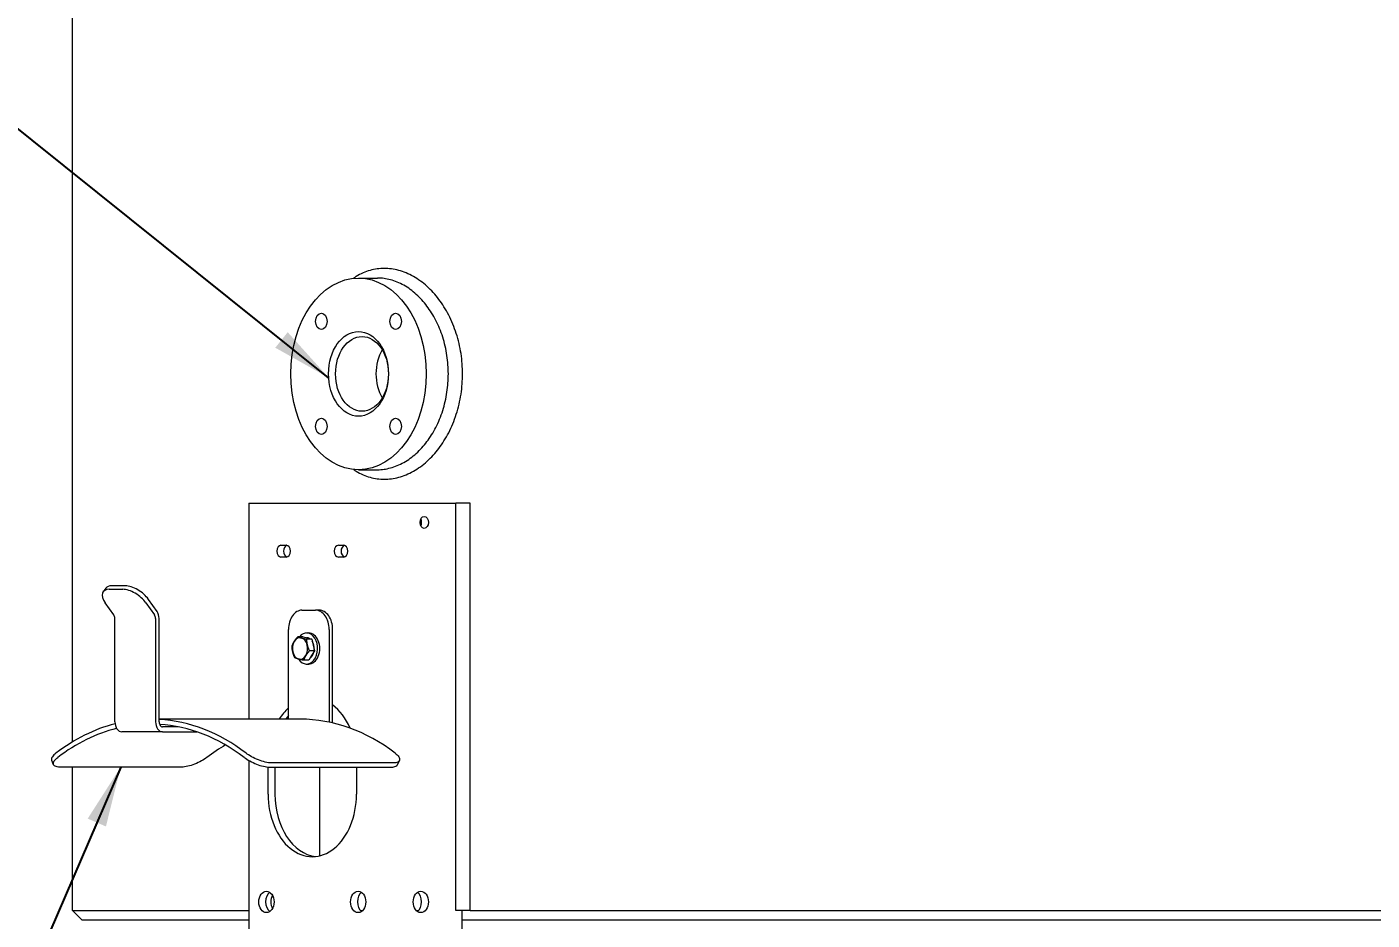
# Model space of a CAD drawing. Header units: inches. Extents: x 20 to 536, y 8 to 344.
# Drawn here: x 82.16 to 117.23, y 75.04 to 98.34 of the extents above; entities that cross this region are included whole.
import ezdxf

# ---------------------------------------------------------------- set-up
doc = ezdxf.new("R2010")
doc.units = ezdxf.units.IN
doc.header["$LTSCALE"] = 16
doc.header["$MEASUREMENT"] = 0
for name, color, linetype, lineweight in [('Dimension (ANSI)', 7, 'Continuous', 25), ('Symbol (ANSI)', 7, 'Continuous', 25), ('Visible (ANSI)', 7, 'Continuous', 50)]:
    doc.layers.add(name, color=color, linetype=linetype, lineweight=lineweight)
doc.styles.add('Standard D-E', font='arial.ttf')
doc.dimstyles.new('in [mm] D-E NeptuneBenson', dxfattribs={"dimscale": 16, "dimtxt": 0.15, "dimasz": 0.098425, "dimexe": 0.125, "dimexo": 0.063, "dimgap": 0.031496, "dimtad": 0, "dimtih": 1, "dimtoh": 1, "dimdec": 4, "dimrnd": 1e-08, "dimzin": 3, "dimdsep": 46, "dimlunit": 5, "dimtxsty": 'Standard D-E', "dimcen": 0.09, "dimdle": 0.393701, "dimclrd": 256, "dimclre": 256, "dimclrt": 256, "dimadec": 1, "dimazin": 1, "dimtfac": 1, "dimtofl": 0, "dimtmove": 0, "dimatfit": 3, "dimfxl": 1, "dimfrac": 1, "dimtolj": 1, "dimtzin": 4, "dimlwd": -1, "dimlwe": -1, "dimarcsym": 0})
doc.dimstyles.new('in [mm] D-E NeptuneBenson$7', dxfattribs={"dimscale": 16, "dimtxt": 0.15, "dimasz": 0.098425, "dimexe": 0.125, "dimexo": 0.063, "dimgap": 0.031496, "dimtad": 0, "dimtih": 1, "dimtoh": 1, "dimdec": 4, "dimrnd": 1e-08, "dimzin": 3, "dimdsep": 46, "dimlunit": 5, "dimtxsty": 'Standard D-E', "dimcen": 0.09, "dimdle": 0.393701, "dimclrd": 256, "dimclre": 256, "dimclrt": 256, "dimadec": 1, "dimazin": 1, "dimtfac": 1, "dimtofl": 0, "dimtmove": 0, "dimatfit": 3, "dimfxl": 1, "dimfrac": 1, "dimtolj": 1, "dimtzin": 4, "dimlwd": -1, "dimlwe": -1, "dimarcsym": 0})

# ---------------------------------------------------------------- blocks, each defined once
blk = doc.blocks.new('*D24')
at = {"layer": 'Defpoints', "color": 0, "transparency": 16777216}
for p in [(33.852, 161.752), (110.729, 161.752), (85.82, 50.756)]:
    blk.add_point(p, dxfattribs=at)
at = {"layer": 'Dimension (ANSI)', "transparency": 16777216}
for p, q in [((109.721, 161.752), (31.852, 161.752)), ((33.852, 160.177), (33.852, 110.006)), ((33.852, 52.331), (33.852, 102.502)), ((84.812, 50.756), (31.852, 50.756))]:
    blk.add_line(p, q, dxfattribs=at)
for points in [[(33.589, 160.177), (34.114, 160.177), (33.852, 161.752)], [(33.589, 52.331), (34.114, 52.331), (33.852, 50.756)]]:
    blk.add_solid(points, dxfattribs=at)
at = {"layer": 'Dimension (ANSI)', "transparency": 16777216, "char_height": 2.4, "attachment_point": 5, "style": 'Standard D-E'}
for s, insert in [('\\A1; 111 in', (33.852, 107.964)), ('\\A1;[2819.3 mm]', (33.852, 104.212))]:
    blk.add_mtext(s, dxfattribs=dict(at, insert=insert))
blk = doc.blocks.new('*D25')
at = {"layer": 'Defpoints', "color": 0, "transparency": 16777216}
for p in [(50.715, 151.285), (82.03, 151.285), (85.82, 50.756)]:
    blk.add_point(p, dxfattribs=at)
at = {"layer": 'Dimension (ANSI)', "transparency": 16777216}
for p, q in [((81.022, 151.285), (48.715, 151.285)), ((50.715, 149.71), (50.715, 120.884)), ((50.715, 52.331), (50.715, 110.932)), ((84.812, 50.756), (48.715, 50.756))]:
    blk.add_line(p, q, dxfattribs=at)
for points in [[(50.452, 149.71), (50.977, 149.71), (50.715, 151.285)], [(50.452, 52.331), (50.977, 52.331), (50.715, 50.756)]]:
    blk.add_solid(points, dxfattribs=at)
at = {"layer": 'Dimension (ANSI)', "transparency": 16777216, "char_height": 2.4, "attachment_point": 5, "style": 'Standard D-E'}
for s, insert in [('\\A1; 100{\\H1x;\\S1#2;} in', (50.715, 118.842)), ('\\A1;[2553.4 mm]', (50.715, 113.866))]:
    blk.add_mtext(s, dxfattribs=dict(at, insert=insert))

msp = doc.modelspace()

# ---------------------------------------------------------------- linework, layer by layer
at = {"layer": 'Visible (ANSI)', "linetype": 'Continuous', "lineweight": 18}
for p, q in [((83.352426, 79.684999), (83.352426, 126.53516)), ((90.809055, 91.78516), (91.304338, 91.78516)), ((90.809055, 86.78516), (91.304338, 86.78516)), ((87.945954, 85.91016), (88.14805, 85.91016)), ((87.945954, 85.91016), (87.945954, 80.276987)), ((88.14805, 85.91016), (91.06133, 85.91016)), ((91.06133, 85.91016), (92.037138, 85.91016)), ((92.037138, 85.91016), (93.345155, 85.91016)), ((93.716067, 85.91016), (93.345155, 85.91016)), ((93.345155, 75.28516), (93.345155, 85.91016)), ((93.716067, 75.28516), (93.716067, 85.91016)), ((88.787982, 84.81516), (88.922332, 84.81516)), ((90.287048, 84.81516), (90.421399, 84.81516)), ((88.922332, 84.50516), (88.787982, 84.50516)), ((90.421399, 84.50516), (90.287048, 84.50516)), ((84.217854, 83.69191), (84.152854, 83.599987)), ((84.311103, 83.664865), (84.664656, 83.664865)), ((84.729656, 83.756789), (84.376103, 83.756789)), ((84.430793, 82.995598), (84.207549, 83.311311)), ((85.268209, 83.311311), (85.491453, 82.995598)), ((85.556453, 83.087521), (85.333209, 83.403235)), ((89.33599, 83.12016), (89.689543, 83.12016)), ((89.781467, 83.12016), (89.689543, 83.12016)), ((84.457716, 80.207187), (84.457716, 82.903674)), ((85.518377, 82.903674), (85.518377, 80.207187)), ((85.6103, 80.207187), (85.6103, 82.903674)), ((88.982436, 80.276987), (88.982436, 82.62016)), ((89.364486, 82.427276), (89.228083, 82.427276)), ((89.364486, 82.427276), (89.477028, 82.395832)), ((89.456198, 82.52616), (89.512766, 82.52616)), ((90.043097, 82.62016), (90.043097, 80.207187)), ((90.13502, 80.207187), (90.13502, 82.62016)), ((89.589571, 82.364388), (89.453168, 82.364388)), ((89.477028, 82.395832), (89.589571, 82.364388)), ((89.589571, 82.364388), (89.626587, 82.21083)), ((89.626587, 82.21083), (89.663602, 82.057273)), ((89.512549, 81.813045), (89.376147, 81.813045)), ((89.588076, 81.935159), (89.512549, 81.813045)), ((89.663602, 82.057273), (89.5272, 82.057273)), ((89.663602, 82.057273), (89.588076, 81.935159)), ((89.456198, 81.71416), (89.512766, 81.71416)), ((89.287907, 80.276987), (85.6103, 80.276987)), ((86.107985, 80.077187), (85.702224, 80.077187)), ((85.702224, 79.947187), (84.641564, 79.947187)), ((85.702224, 79.947187), (86.593219, 79.947187)), ((82.860414, 79.08978), (82.811304, 79.199693)), ((86.19965, 79.027477), (83.01767, 79.027477)), ((83.352426, 75.28516), (83.352426, 79.027477)), ((87.945954, 79.202288), (87.945954, 72.40616)), ((88.452106, 78.32016), (88.452106, 79.028687)), ((88.487075, 79.027477), (91.669056, 79.027477)), ((91.71816, 79.137376), (88.536179, 79.137376)), ((88.628883, 79.027477), (88.628883, 78.32016)), ((89.792825, 79.027477), (89.792825, 76.712021)), ((90.757274, 79.027477), (90.757274, 78.32016)), ((91.826312, 79.08978), (91.875422, 79.199693)), ((83.352426, 75.28516), (87.945954, 75.28516)), ((83.604451, 75.03516), (83.354451, 75.28516)), ((90.860046, 75.28516), (90.91896, 75.28516)), ((92.315272, 75.28516), (92.374186, 75.28516)), ((93.716067, 75.28516), (93.345155, 75.28516)), ((93.505135, 75.28516), (93.505135, 67.940886)), ((93.716067, 75.28516), (128.492834, 75.28516)), ((87.945954, 75.03516), (83.604451, 75.03516)), ((128.703766, 75.03516), (93.505135, 75.03516))]:
    msp.add_line(p, q, dxfattribs=at)
for centre, major_axis in [((90.809055, 89.28516), (0, 2.5)), ((89.840305, 90.65518), (0, 0.210937)), ((91.777805, 90.65518), (0, -0.210937)), ((90.809055, 89.28516), (0, -1.105)), ((90.900978, 89.28516), (0, 0.975)), ((89.840305, 87.915141), (0, 0.210937)), ((91.777805, 87.915141), (0, -0.210937)), ((92.522964, 85.41016), (0, -0.155)), ((88.408266, 75.51016), (0, -0.28)), ((90.801115, 75.51016), (0, -0.28)), ((92.433117, 75.51016), (0, 0.28))]:
    msp.add_ellipse(centre, major_axis=major_axis, ratio=0.707106781, dxfattribs=at)
for centre, major_axis, ratio, start_param, end_param in [((91.954568, 89.28516), (0, -0.975), 0.707106781, 4.011241666, 5.413536294), ((92.346187, 85.41016), (0, 0.155), 0.707106781, 4.079718979, 5.345058981), ((88.787982, 84.66016), (0, -0.155), 0.707106781, 3.141592654, 6.283185307), ((88.964759, 84.66016), (0, 0.155), 0.707106781, 0.194777643, 2.946815011), ((88.922332, 84.66016), (0, 0.155), 0.707106781, 3.141592654, 6.283185307), ((90.287048, 84.66016), (0, -0.155), 0.707106781, 3.141592654, 6.283185307), ((90.463825, 84.66016), (0, 0.155), 0.707106781, 0.194777643, 2.946815011), ((90.421399, 84.66016), (0, 0.155), 0.707106781, 3.141592654, 6.283185307), ((84.561103, 83.311311), (-0.408248, 0.288675), 0.5, 5.667705599, 7.238501925), ((84.626103, 83.403235), (-0.408248, 0.288675), 0.5, 5.667705599, 6.283185307), ((84.914656, 83.311311), (0.408248, -0.288675), 0.5, 0.955316618, 2.526112945), ((84.979656, 83.403235), (-0.408248, 0.288675), 0.5, 4.096909272, 5.667705599), ((89.33599, 82.62016), (0, 0.5), 0.707106781, 0, 1.570796327), ((89.689543, 82.62016), (0, 0.5), 0.707106781, 4.71238898, 6.283185307), ((89.781467, 82.62016), (0, 0.5), 0.707106781, 4.71238898, 6.283185307), ((84.365793, 82.903674), (0, -0.13), 0.707106781, 1.570796327, 2.35619449), ((85.426453, 82.903674), (0, 0.13), 0.707106781, 4.71238898, 5.497787144), ((85.426453, 82.903674), (0, -0.26), 0.707106781, 1.570796327, 2.35619449), ((89.456198, 82.12016), (0, -0.406), 0.707106781, 5.458297, 10.137718079), ((89.512766, 82.12016), (0, -0.406), 0.707106781, 0, 3.141592654), ((89.284368, 82.12016), (0, -0.281), 0.707106781, 3.993739448, 5.040937), ((89.284368, 82.12016), (0, 0.281), 0.707106781, 6.088134551, 7.135332102), ((89.284368, 82.12016), (0, 0.281), 0.707106781, 5.040937, 6.088134551), ((89.284368, 82.12016), (0, 0.281), 0.707106781, 3.993739448, 5.040937), ((89.456198, 82.12016), (0, 0.281), 0.707106781, 5.902145508, 6.274123594), ((89.456198, 82.12016), (0, -0.281), 0.707106781, 1.485987279, 2.312701413), ((89.284368, 82.12016), (0, -0.281), 0.707106781, 5.040937, 6.088134551), ((89.284368, 82.12016), (0, -0.281), 0.707106781, 6.088134551, 7.135332102), ((89.456198, 82.12016), (0, -0.281), 0.707106781, 0.484077167, 1.220216423), ((89.60469, 79.20016), (0, 1.63), 0.707106781, 0.570291334, 0.849138969), ((89.781467, 79.20016), (0, -1.63), 0.707106781, 3.907583633, 3.990731623), ((89.60469, 79.20016), (0, -1.63), 0.707106781, 2.11404801, 2.663459263), ((85.398819, 72.906987), (0, 7.37), 0.707106781, 0.180900412, 0.495641156), ((85.398819, 72.906987), (0, 7.24), 0.707106781, 0.175780081, 0.494420124), ((84.641564, 80.207187), (0, -0.26), 0.707106781, 4.71238898, 6.283185307), ((85.702224, 80.207187), (0, -0.26), 0.707106781, 4.71238898, 6.283185307), ((85.398819, 72.906987), (0, 7.37), 0.707106781, 5.787544151, 6.242593481), ((85.702224, 80.207187), (0, -0.13), 0.707106781, 4.71238898, 6.283185307), ((85.398819, 72.906987), (0, 7.24), 0.707106781, 5.788765184, 6.239278677), ((89.287907, 72.906987), (0, 7.37), 0.707106781, 5.787544151, 6.283185307), ((89.951173, 80.207187), (0, 0.13), 0.707106781, 4.651137038, 4.71238898), ((89.951173, 80.207187), (0, -0.26), 0.707106781, 1.463005525, 1.570796327), ((89.287907, 72.906987), (0, 7.24), 0.707106781, 0.389617116, 0.494420124), ((89.60469, 78.32016), (0, -1.63), 0.707106781, 4.71238898, 7.853981634), ((89.781467, 78.32016), (0, -1.63), 0.707106781, 4.71238898, 6.206422826), ((88.585042, 75.51016), (0, -0.28), 0.707106781, 3.604362771, 5.820415189), ((90.977892, 75.51016), (0, -0.28), 0.707106781, 3.604362771, 5.820415189), ((92.256341, 75.51016), (0, 0.28), 0.707106781, 3.604362771, 5.820415189), ((88.720807, 75.51016), (0, 0.28), 0.707106781, 0.909644844, 2.23194781)]:
    msp.add_ellipse(centre, major_axis=major_axis, ratio=ratio, start_param=start_param, end_param=end_param, dxfattribs=at)
for points, knots in [([(90.678153, 86.792043), (90.702046, 86.775633), (90.726235, 86.759963), (90.865884, 86.674901), (90.987154, 86.621821), (91.23354, 86.552185), (91.358661, 86.535644), (91.602951, 86.535644), (91.730413, 86.552185), (91.986375, 86.621821), (92.114874, 86.674901), (92.363446, 86.815236), (92.483709, 86.902602), (92.707723, 87.104459), (92.811457, 87.218964), (92.9961, 87.462954), (93.083341, 87.600792), (93.23785, 87.900975), (93.305117, 88.063312), (93.413469, 88.401991), (93.454632, 88.578604), (93.508683, 88.933817), (93.521556, 89.112421), (93.521556, 89.4579), (93.508683, 89.636504), (93.454632, 89.991717), (93.413469, 90.16833), (93.305117, 90.507009), (93.23785, 90.669346), (93.083341, 90.969529), (92.9961, 91.107367), (92.811457, 91.351357), (92.707723, 91.465861), (92.483709, 91.667719), (92.363446, 91.755085), (92.114874, 91.895419), (91.986375, 91.9485), (91.730413, 92.018136), (91.602951, 92.034677), (91.358661, 92.034677), (91.23354, 92.018136), (90.987154, 91.9485), (90.865884, 91.895419), (90.726235, 91.810357), (90.702046, 91.794688), (90.678153, 91.778278)], [7.618238106, 7.618238106, 7.618238106, 7.618238106, 7.897648219, 7.897648219, 9.213920045, 9.213920045, 10.530191871, 10.530191871, 11.846463697, 11.846463697, 13.162735522, 13.162735522, 14.479007348, 14.479007348, 15.795279174, 15.795279174, 17.111555316, 17.111555316, 18.427831458, 18.427831458, 19.7441076, 19.7441076, 21.060383741, 21.060383741, 22.376659883, 22.376659883, 23.692936025, 23.692936025, 25.009212167, 25.009212167, 26.325488309, 26.325488309, 27.641760135, 27.641760135, 28.95803196, 28.95803196, 30.274303786, 30.274303786, 31.590575612, 31.590575612, 32.906847438, 32.906847438, 34.223119264, 34.223119264, 34.502529377, 34.502529377, 34.502529377, 34.502529377]), ([(91.304338, 86.78516), (91.415383, 86.78516), (91.531162, 86.800196), (91.763452, 86.863503), (91.879963, 86.911761), (92.105162, 87.039354), (92.214024, 87.118791), (92.416665, 87.302338), (92.510429, 87.406459), (92.677239, 87.628329), (92.756001, 87.75367), (92.89543, 88.026632), (92.956095, 88.174245), (93.053784, 88.482194), (93.090879, 88.642777), (93.139581, 88.965738), (93.151176, 89.128118), (93.151176, 89.442203), (93.139581, 89.604583), (93.090879, 89.927543), (93.053784, 90.088127), (92.956095, 90.396076), (92.89543, 90.543689), (92.756001, 90.816651), (92.677239, 90.941992), (92.510429, 91.163862), (92.416665, 91.267983), (92.214024, 91.451529), (92.105162, 91.530967), (91.879963, 91.65856), (91.763452, 91.706817), (91.531162, 91.770125), (91.415383, 91.78516), (91.304338, 91.78516)], [-28.719939175, -28.719939175, -28.719939175, -28.719939175, -27.523276334, -27.523276334, -26.326613493, -26.326613493, -25.129950652, -25.129950652, -23.933287812, -23.933287812, -22.736622388, -22.736622388, -21.539956964, -21.539956964, -20.34329154, -20.34329154, -19.146626116, -19.146626116, -17.949960693, -17.949960693, -16.753295269, -16.753295269, -15.556629845, -15.556629845, -14.359964421, -14.359964421, -13.16330158, -13.16330158, -11.96663874, -11.96663874, -10.769975899, -10.769975899, -9.573313058, -9.573313058, -9.573313058, -9.573313058]), ([(82.92031, 79.39011), (82.881222, 79.360223), (82.848674, 79.327562), (82.809136, 79.266111), (82.802132, 79.237362), (82.807647, 79.209345), (82.809217, 79.204445), (82.811363, 79.199717)], [5.751172896, 5.751172896, 5.751172896, 5.751172896, 6.230027309, 6.230027309, 6.708881722, 6.708881722, 6.813647612, 6.813647612, 6.813647612, 6.813647612]), ([(83.01767, 79.027477), (82.973276, 79.027477), (82.93341, 79.034209), (82.876906, 79.06124), (82.860285, 79.081501), (82.851252, 79.127429), (82.858267, 79.156155), (82.897841, 79.217528), (82.930414, 79.250133), (82.96953, 79.279954)], [7.666112893, 7.666112893, 7.666112893, 7.666112893, 8.144520248, 8.144520248, 8.622927603, 8.622927603, 9.101798808, 9.101798808, 9.580670014, 9.580670014, 9.580670014, 9.580670014]), ([(86.858617, 79.279954), (86.819501, 79.250133), (86.769228, 79.217528), (86.657521, 79.156155), (86.59607, 79.127429), (86.479489, 79.081501), (86.416599, 79.06124), (86.298886, 79.034209), (86.244045, 79.027477), (86.19965, 79.027477)], [5.75155612, 5.75155612, 5.75155612, 5.75155612, 6.230427325, 6.230427325, 6.709298531, 6.709298531, 7.187705886, 7.187705886, 7.666113241, 7.666113241, 7.666113241, 7.666113241]), ([(87.828109, 79.279954), (87.867225, 79.250133), (87.917498, 79.217528), (88.029205, 79.156155), (88.090656, 79.127429), (88.207237, 79.081501), (88.270127, 79.06124), (88.38784, 79.034209), (88.442681, 79.027477), (88.487075, 79.027477)], [1.918499325, 1.918499325, 1.918499325, 1.918499325, 2.397370531, 2.397370531, 2.876241737, 2.876241737, 3.354649092, 3.354649092, 3.833056446, 3.833056446, 3.833056446, 3.833056446]), ([(88.536179, 79.137376), (88.491785, 79.137376), (88.436944, 79.144107), (88.319232, 79.171142), (88.256345, 79.191408), (88.139777, 79.237362), (88.078338, 79.266111), (87.966666, 79.327562), (87.916417, 79.360223), (87.877328, 79.39011)], [3.832847683, 3.832847683, 3.832847683, 3.832847683, 4.311254504, 4.311254504, 4.789661326, 4.789661326, 5.268515739, 5.268515739, 5.747370152, 5.747370152, 5.747370152, 5.747370152]), ([(91.766415, 79.39011), (91.805504, 79.360223), (91.838052, 79.327562), (91.87759, 79.266111), (91.884593, 79.237362), (91.875549, 79.191408), (91.858925, 79.171142), (91.802419, 79.144107), (91.762554, 79.137376), (91.71816, 79.137376)], [1.918325214, 1.918325214, 1.918325214, 1.918325214, 2.397179627, 2.397179627, 2.876034039, 2.876034039, 3.354440861, 3.354440861, 3.832847683, 3.832847683, 3.832847683, 3.832847683]), ([(91.669056, 79.027477), (91.71345, 79.027477), (91.753316, 79.034209), (91.803633, 79.058281), (91.818604, 79.072951), (91.826253, 79.089804)], [3.8330564465, 3.8330564465, 3.8330564465, 3.8330564465, 4.3114638014, 4.3114638014, 4.6851049427, 4.6851049427, 4.6851049427, 4.6851049427])]:
    msp.add_open_spline(points, degree=3, knots=knots, dxfattribs=at)
for points in [[(89.13481, 82.305162), (89.169862, 82.361835), (89.228083, 82.427276)], [(89.228083, 82.427276), (89.270648, 82.410425), (89.322879, 82.395832)], [(89.07703, 82.183048), (89.099758, 82.248489), (89.13481, 82.305162)], [(89.096299, 82.02949), (89.07912, 82.100757), (89.07703, 82.183048)], [(89.322879, 82.395832), (89.37511, 82.381239), (89.453168, 82.364388)], [(89.453168, 82.364388), (89.455258, 82.282097), (89.472437, 82.21083)], [(89.472437, 82.21083), (89.489616, 82.139564), (89.5272, 82.057273)], [(89.151062, 81.875933), (89.113478, 81.958224), (89.096299, 82.02949)], [(89.245857, 81.844489), (89.193626, 81.859082), (89.151062, 81.875933)], [(89.376147, 81.813045), (89.298089, 81.829896), (89.245857, 81.844489)], [(89.433927, 81.935159), (89.398875, 81.878486), (89.376147, 81.813045)], [(89.5272, 82.057273), (89.468979, 81.991832), (89.433927, 81.935159)]]:
    msp.add_rational_spline(points, [1, 1.0379548493, 1], degree=2, dxfattribs=at)

# ---------------------------------------------------------------- dimensions: what is measured, and where the dimension line sits
at = {"layer": 'Dimension (ANSI)'}
for base, p2, text, picture, middle in [((33.851959, 161.752164), (110.729451, 161.752164), ' <> in\\X[2819.3 mm]', '*D24', (33.851959, 106.254162)), ((50.714697, 151.28516), (82.03004, 151.28516), ' <> in\\X[2553.4 mm]', '*D25', (50.714697, 115.908043))]:
    dim = msp.add_linear_dim(base=base, p1=(85.820463, 50.75616), p2=p2, angle=90, text=text, dimstyle='in [mm] D-E NeptuneBenson', override={"dimgap": 0.031496, "dimdec": 4, "dimpost": '', "dimtol": 0, "dimlim": 0, "dimtp": 0, "dimtm": 0, "dimtdec": 2, "dimatfit": 1}, dxfattribs=at)
    dim.commit()
    dim.dimension.update_dxf_attribs({"geometry": picture, "text_midpoint": middle, "dimtype": 160})

# ---------------------------------------------------------------- leaders
at = {"layer": 'Symbol (ANSI)', "annotation_type": 0, "has_hookline": 1, "hookline_direction": 1}
for points, text_width in [([(90.030932, 89.184791), (81.415105, 96.085207), (79.840302, 96.085207)], 24.767804), ([(84.60866, 79.027477), (79.809956, 67.863295), (78.235153, 67.863295)], 15.523056)]:
    msp.add_leader(points, dimstyle='in [mm] D-E NeptuneBenson$7', override={"dimtad": 0}, dxfattribs=dict(at, text_width=text_width))

doc.saveas('drawing.dxf')
